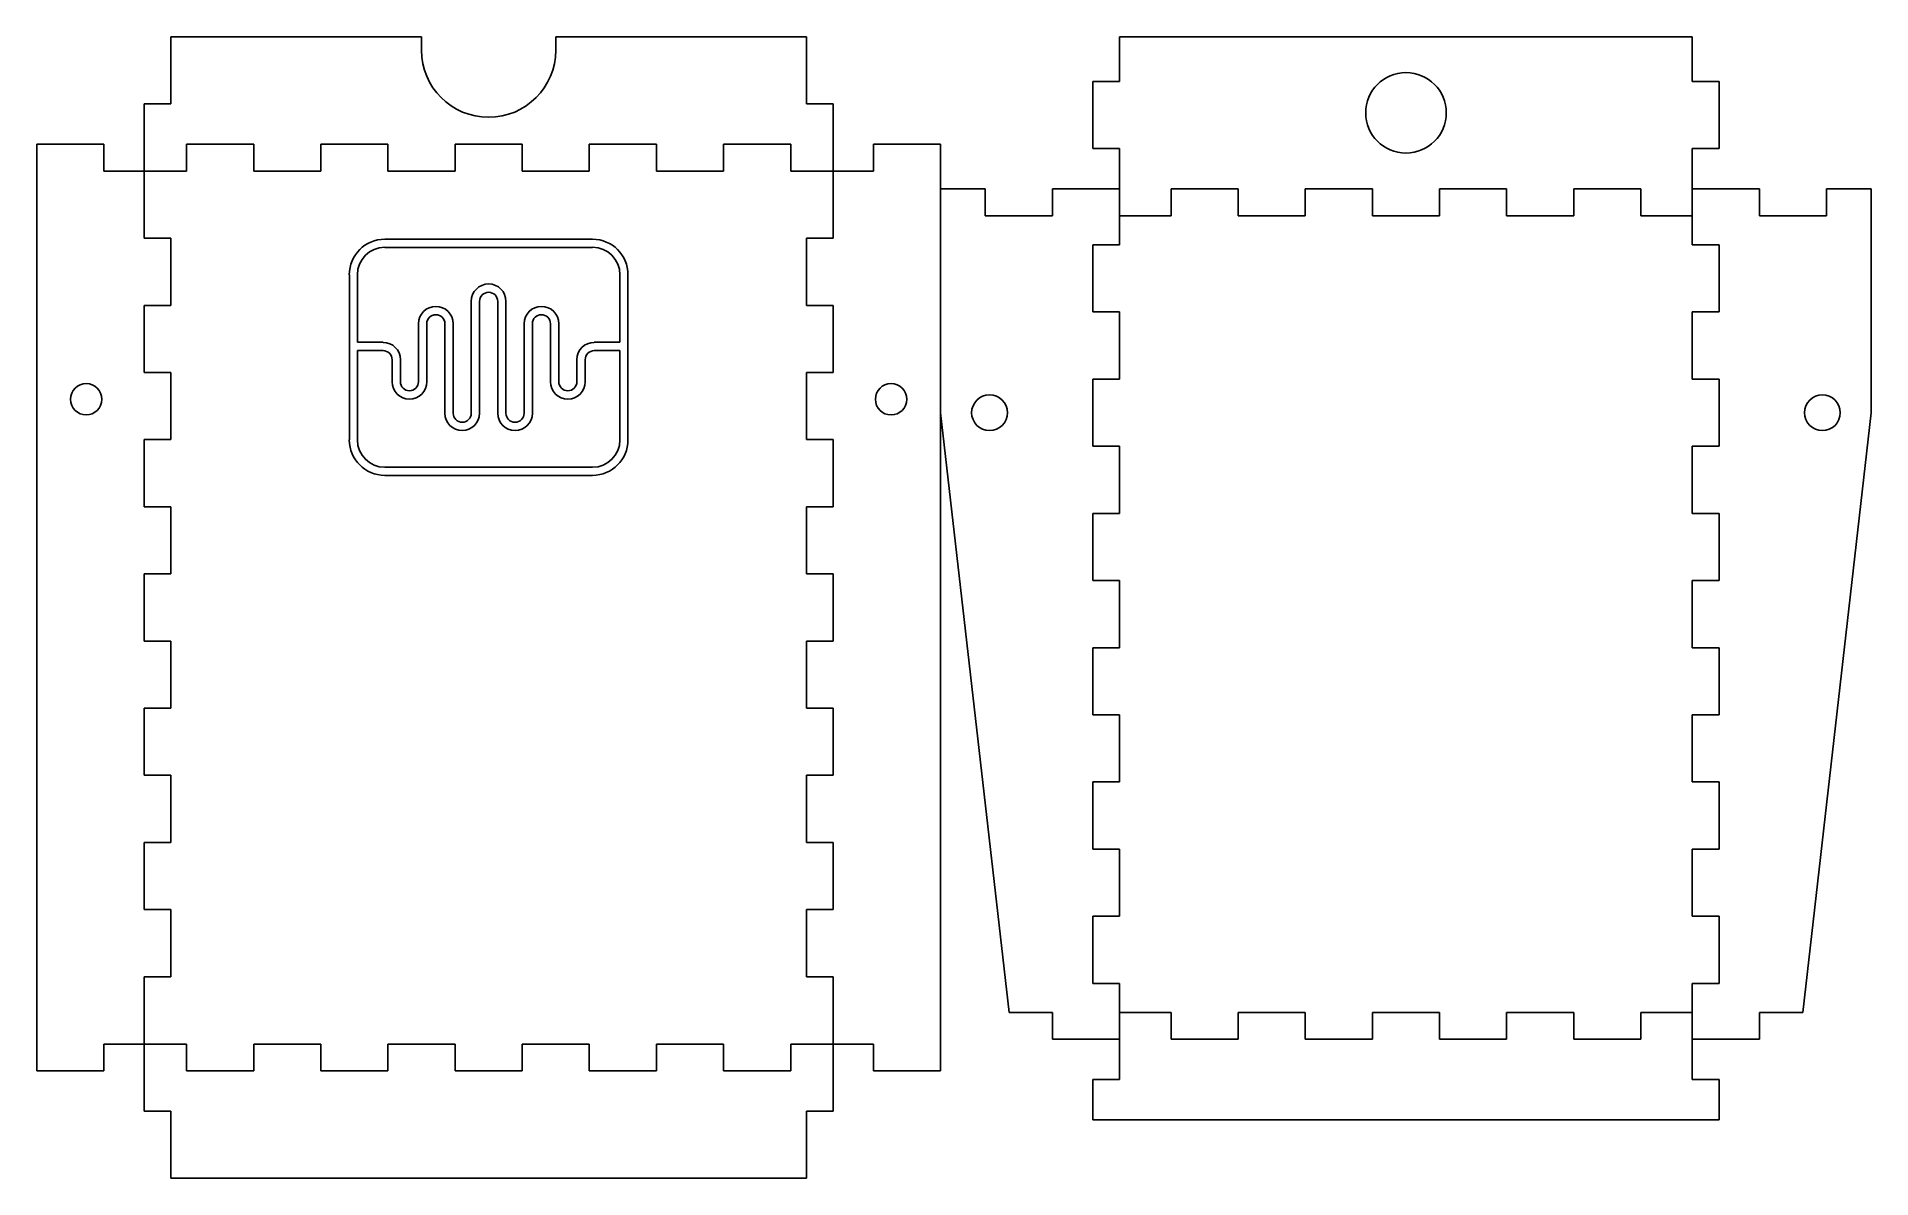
# Model space of a CAD drawing. Header units: inches. Extents: x 0 to 205, y 0 to 128.
import ezdxf

# ---------------------------------------------------------------- set-up
doc = ezdxf.new("R2010")
doc.units = ezdxf.units.IN
doc.header["$MEASUREMENT"] = 0

msp = doc.modelspace()

# ---------------------------------------------------------------- linework, layer by layer
at = {"color": 3}
for p, q in [((15, 127.53), (15, 120.03)), ((43, 127.53), (15, 127.53)), ((43, 126.03), (43, 127.53)), ((86, 127.53), (58, 127.53)), ((58, 126.03), (58, 127.53)), ((86, 127.53), (86, 120.03)), ((121, 127.53), (185, 127.53)), ((121, 122.53), (121, 127.53)), ((185, 122.53), (185, 127.53)), ((118, 122.53), (118, 115.03)), ((118, 122.53), (121, 122.53)), ((188, 122.53), (185, 122.53)), ((188, 122.53), (188, 115.03)), ((12, 120.03), (12, 112.53)), ((12, 120.03), (15, 120.03)), ((89, 120.03), (86, 120.03)), ((89, 120.03), (89, 112.53)), ((7.5, 115.53), (0, 115.53)), ((0, 115.53), (0, 12)), ((7.5, 112.53), (7.5, 115.53)), ((93.5, 115.53), (101, 115.53)), ((93.5, 112.53), (93.5, 115.53)), ((101, 115.53), (101, 12)), ((118, 115.03), (121, 115.03)), ((121, 107.53), (121, 115.03)), ((188, 115.03), (185, 115.03)), ((185, 107.53), (185, 115.03)), ((12, 112.53), (7.5, 112.53)), ((89, 112.53), (93.5, 112.53)), ((101, 110.53), (101, 85.53)), ((101, 110.53), (106, 110.53)), ((106, 107.53), (106, 110.53)), ((113.5, 107.53), (113.5, 110.53)), ((113.5, 110.53), (121, 110.53)), ((192.5, 110.53), (185, 110.53)), ((192.5, 107.53), (192.5, 110.53)), ((200, 107.53), (200, 110.53)), ((205, 110.53), (200, 110.53)), ((205, 110.53), (205, 85.53)), ((113.5, 107.53), (106, 107.53)), ((192.5, 107.53), (200, 107.53)), ((108.66, 18.53), (101, 85.53)), ((197.34, 18.53), (205, 85.53)), ((113.5, 18.53), (108.66, 18.53)), ((113.5, 18.53), (113.5, 15.53)), ((121, 18.53), (121, 11.03)), ((185, 18.53), (185, 11.03)), ((192.5, 18.53), (197.34, 18.53)), ((192.5, 18.53), (192.5, 15.53)), ((12, 15), (7.5, 15)), ((7.5, 15), (7.5, 12)), ((12, 7.5), (12, 15)), ((89, 15), (93.5, 15)), ((89, 7.5), (89, 15)), ((93.5, 15), (93.5, 12)), ((121, 15.53), (113.5, 15.53)), ((185, 15.53), (192.5, 15.53)), ((7.5, 12), (0, 12)), ((93.5, 12), (101, 12)), ((118, 6.53), (118, 11.03)), ((118, 11.03), (121, 11.03)), ((188, 11.03), (185, 11.03)), ((188, 6.53), (188, 11.03)), ((12, 7.5), (15, 7.5)), ((15, 0), (15, 7.5)), ((86, 0), (86, 7.5)), ((89, 7.5), (86, 7.5)), ((188, 6.53), (118, 6.53)), ((86, 0), (15, 0))]:
    msp.add_line(p, q, dxfattribs=at)
at = {"color": 7}
for p, q in [((16.75, 115.53), (24.25, 115.53)), ((16.75, 112.53), (16.75, 115.53)), ((24.25, 112.53), (24.25, 115.53)), ((31.75, 112.53), (31.75, 115.53)), ((31.75, 115.53), (39.25, 115.53)), ((39.25, 112.53), (39.25, 115.53)), ((46.75, 112.53), (46.75, 115.53)), ((46.75, 115.53), (54.25, 115.53)), ((54.25, 112.53), (54.25, 115.53)), ((61.75, 112.53), (61.75, 115.53)), ((61.75, 115.53), (69.25, 115.53)), ((69.25, 112.53), (69.25, 115.53)), ((76.75, 112.53), (76.75, 115.53)), ((76.75, 115.53), (84.25, 115.53)), ((84.25, 112.53), (84.25, 115.53)), ((12, 105.02), (12, 112.53)), ((12, 112.53), (16.75, 112.53)), ((31.75, 112.53), (24.25, 112.53)), ((46.75, 112.53), (39.25, 112.53)), ((61.75, 112.53), (54.25, 112.53)), ((76.75, 112.53), (69.25, 112.53)), ((89, 112.53), (84.25, 112.53)), ((89, 105.02), (89, 112.53)), ((126.75, 110.53), (126.75, 107.53)), ((134.25, 110.53), (126.75, 110.53)), ((134.25, 110.53), (134.25, 107.53)), ((141.75, 110.53), (141.75, 107.53)), ((149.25, 110.53), (141.75, 110.53)), ((149.25, 110.53), (149.25, 107.53)), ((156.75, 110.53), (156.75, 107.53)), ((164.25, 110.53), (156.75, 110.53)), ((164.25, 110.53), (164.25, 107.53)), ((171.75, 110.53), (171.75, 107.53)), ((179.25, 110.53), (171.75, 110.53)), ((179.25, 110.53), (179.25, 107.53)), ((121, 107.53), (126.75, 107.53)), ((121, 104.28), (121, 107.53)), ((134.25, 107.53), (141.75, 107.53)), ((149.25, 107.53), (156.75, 107.53)), ((164.25, 107.53), (171.75, 107.53)), ((179.25, 107.53), (185, 107.53)), ((185, 104.28), (185, 107.53)), ((15, 105.02), (12, 105.02)), ((15, 105.02), (15, 97.52)), ((86, 105.02), (86, 97.52)), ((86, 105.02), (89, 105.02)), ((118, 104.28), (118, 96.78)), ((118, 104.28), (121, 104.28)), ((188, 104.28), (185, 104.28)), ((188, 104.28), (188, 96.78)), ((15, 97.52), (12, 97.52)), ((12, 90.02), (12, 97.52)), ((86, 97.52), (89, 97.52)), ((89, 90.02), (89, 97.52)), ((118, 96.78), (121, 96.78)), ((121, 89.28), (121, 96.78)), ((188, 96.78), (185, 96.78)), ((185, 89.28), (185, 96.78)), ((15, 90.02), (12, 90.02)), ((15, 90.02), (15, 82.52)), ((86, 90.02), (89, 90.02)), ((86, 90.02), (86, 82.52)), ((118, 89.28), (121, 89.28)), ((118, 89.28), (118, 81.78)), ((188, 89.28), (185, 89.28)), ((188, 89.28), (188, 81.78)), ((15, 82.52), (12, 82.52)), ((12, 75.02), (12, 82.52)), ((86, 82.52), (89, 82.52)), ((89, 75.02), (89, 82.52)), ((118, 81.78), (121, 81.78)), ((121, 74.28), (121, 81.78)), ((188, 81.78), (185, 81.78)), ((185, 74.28), (185, 81.78)), ((15, 75.02), (12, 75.02)), ((15, 75.02), (15, 67.52)), ((86, 75.02), (89, 75.02)), ((86, 75.02), (86, 67.52)), ((118, 74.28), (121, 74.28)), ((118, 74.28), (118, 66.78)), ((188, 74.28), (185, 74.28)), ((188, 74.28), (188, 66.78)), ((15, 67.52), (12, 67.52)), ((12, 60.02), (12, 67.52)), ((86, 67.52), (89, 67.52)), ((89, 60.02), (89, 67.52)), ((118, 66.78), (121, 66.78)), ((121, 59.28), (121, 66.78)), ((188, 66.78), (185, 66.78)), ((185, 59.28), (185, 66.78)), ((15, 60.02), (12, 60.02)), ((15, 60.02), (15, 52.52)), ((86, 60.02), (89, 60.02)), ((86, 60.02), (86, 52.52)), ((118, 59.28), (121, 59.28)), ((118, 59.28), (118, 51.78)), ((188, 59.28), (185, 59.28)), ((188, 59.28), (188, 51.78)), ((15, 52.52), (12, 52.52)), ((12, 45.02), (12, 52.52)), ((86, 52.52), (89, 52.52)), ((89, 45.02), (89, 52.52)), ((118, 51.78), (121, 51.78)), ((121, 44.28), (121, 51.78)), ((188, 51.78), (185, 51.78)), ((185, 44.28), (185, 51.78)), ((15, 45.02), (12, 45.02)), ((15, 45.02), (15, 37.52)), ((86, 45.02), (89, 45.02)), ((86, 45.02), (86, 37.52)), ((118, 44.28), (121, 44.28)), ((118, 44.28), (118, 36.78)), ((188, 44.28), (185, 44.28)), ((188, 44.28), (188, 36.78)), ((15, 37.52), (12, 37.52)), ((12, 30.02), (12, 37.52)), ((86, 37.52), (89, 37.52)), ((89, 30.02), (89, 37.52)), ((118, 36.78), (121, 36.78)), ((121, 29.28), (121, 36.78)), ((188, 36.78), (185, 36.78)), ((185, 29.28), (185, 36.78)), ((15, 30.02), (12, 30.02)), ((15, 30.02), (15, 22.52)), ((86, 30.02), (89, 30.02)), ((86, 30.02), (86, 22.52)), ((118, 29.28), (121, 29.28)), ((118, 29.28), (118, 21.78)), ((188, 29.28), (185, 29.28)), ((188, 29.28), (188, 21.78)), ((12, 22.52), (12, 15)), ((15, 22.52), (12, 22.52)), ((86, 22.52), (89, 22.52)), ((89, 22.52), (89, 15)), ((118, 21.78), (121, 21.78)), ((121, 21.78), (121, 18.53)), ((185, 21.78), (185, 18.53)), ((188, 21.78), (185, 21.78)), ((121, 18.53), (126.75, 18.53)), ((126.75, 15.53), (126.75, 18.53)), ((134.25, 15.53), (134.25, 18.53)), ((134.25, 18.53), (141.75, 18.53)), ((141.75, 15.53), (141.75, 18.53)), ((149.25, 15.53), (149.25, 18.53)), ((149.25, 18.53), (156.75, 18.53)), ((156.75, 15.53), (156.75, 18.53)), ((164.25, 15.53), (164.25, 18.53)), ((164.25, 18.53), (171.75, 18.53)), ((171.75, 15.53), (171.75, 18.53)), ((179.25, 15.53), (179.25, 18.53)), ((179.25, 18.53), (185, 18.53)), ((12, 15), (16.75, 15)), ((16.75, 15), (16.75, 12)), ((24.25, 15), (24.25, 12)), ((31.75, 15), (24.25, 15)), ((31.75, 15), (31.75, 12)), ((39.25, 15), (39.25, 12)), ((46.75, 15), (39.25, 15)), ((46.75, 15), (46.75, 12)), ((54.25, 15), (54.25, 12)), ((61.75, 15), (54.25, 15)), ((61.75, 15), (61.75, 12)), ((69.25, 15), (69.25, 12)), ((76.75, 15), (69.25, 15)), ((76.75, 15), (76.75, 12)), ((84.25, 15), (84.25, 12)), ((89, 15), (84.25, 15)), ((134.25, 15.53), (126.75, 15.53)), ((149.25, 15.53), (141.75, 15.53)), ((164.25, 15.53), (156.75, 15.53)), ((179.25, 15.53), (171.75, 15.53)), ((16.75, 12), (24.25, 12)), ((31.75, 12), (39.25, 12)), ((46.75, 12), (54.25, 12)), ((61.75, 12), (69.25, 12)), ((76.75, 12), (84.25, 12))]:
    msp.add_line(p, q, dxfattribs=at)
at = {"color": 5}
for p, q in [((38.89, 104.9), (62.11, 104.9)), ((38.89, 104), (62.11, 104)), ((34.94, 100.95), (34.94, 82.49)), ((35.84, 93.4), (35.84, 100.99)), ((65.16, 93.4), (65.16, 100.99)), ((66.06, 100.95), (66.06, 82.49)), ((48.56, 97.97), (48.56, 85.47)), ((49.49, 97.97), (49.49, 85.47)), ((51.51, 97.97), (51.51, 85.47)), ((52.44, 97.97), (52.44, 85.47)), ((42.66, 88.99), (42.66, 95.47)), ((43.59, 88.99), (43.59, 95.47)), ((45.61, 85.47), (45.61, 95.47)), ((46.54, 85.47), (46.54, 95.47)), ((54.46, 85.47), (54.46, 95.47)), ((55.39, 85.47), (55.39, 95.47)), ((57.41, 88.99), (57.41, 95.47)), ((58.34, 88.99), (58.34, 95.47)), ((35.84, 93.4), (38.7, 93.4)), ((35.84, 82.44), (35.84, 92.46)), ((35.84, 92.46), (38.7, 92.46)), ((65.16, 93.4), (62.3, 93.4)), ((65.16, 92.46), (62.3, 92.46)), ((65.16, 82.44), (65.16, 92.46)), ((39.71, 91.45), (39.71, 88.99)), ((40.64, 91.45), (40.64, 88.99)), ((60.36, 91.45), (60.36, 88.99)), ((61.29, 91.45), (61.29, 88.99)), ((38.89, 79.43), (62.11, 79.43)), ((38.89, 78.53), (62.11, 78.53))]:
    msp.add_line(p, q, dxfattribs=at)
at = {"color": 1}
for centre, radius in [((153, 119.03), 4.5), ((5.53, 87.03), 1.75), ((95.47, 87.03), 1.75), ((106.47, 85.53), 2), ((199.53, 85.53), 2)]:
    msp.add_circle(centre, radius, dxfattribs=at)
at = {"color": 3}
msp.add_arc((50.5, 126.03), 7.5, 180, 0, dxfattribs=at)
at = {"color": 5}
for centre, radius, start, end in [((38.89, 100.95), 3.96, 90, 180), ((62.11, 100.95), 3.96, 0, 90), ((38.89, 100.95), 3.06, 90, 180), ((62.11, 100.95), 3.06, 0, 90), ((50.5, 97.97), 1.94, 0, 180), ((50.5, 97.97), 1.01, 0, 180), ((44.6, 95.47), 1.94, 0, 180), ((44.6, 95.47), 1.01, 0, 180), ((56.4, 95.47), 1.94, 0, 180), ((56.4, 95.47), 1.01, 0, 180), ((38.7, 91.45), 1.94, 0, 90), ((38.7, 91.45), 1.01, 0, 90), ((62.3, 91.45), 1.94, 90, 180), ((62.3, 91.45), 1.01, 90, 180), ((41.65, 88.99), 1.94, 180, 0), ((41.65, 88.99), 1.01, 180, 0), ((59.35, 88.99), 1.94, 180, 0), ((59.35, 88.99), 1.01, 180, 0), ((47.55, 85.47), 1.94, 180, 0), ((47.55, 85.47), 1.01, 180, 0), ((53.45, 85.47), 1.94, 180, 0), ((53.45, 85.47), 1.01, 180, 0), ((38.89, 82.49), 3.96, 180, 270), ((38.89, 82.49), 3.06, 180, 270), ((62.11, 82.49), 3.06, 270, 0), ((62.11, 82.49), 3.96, 270, 0)]:
    msp.add_arc(centre, radius, start, end, dxfattribs=at)

doc.saveas('drawing.dxf')
